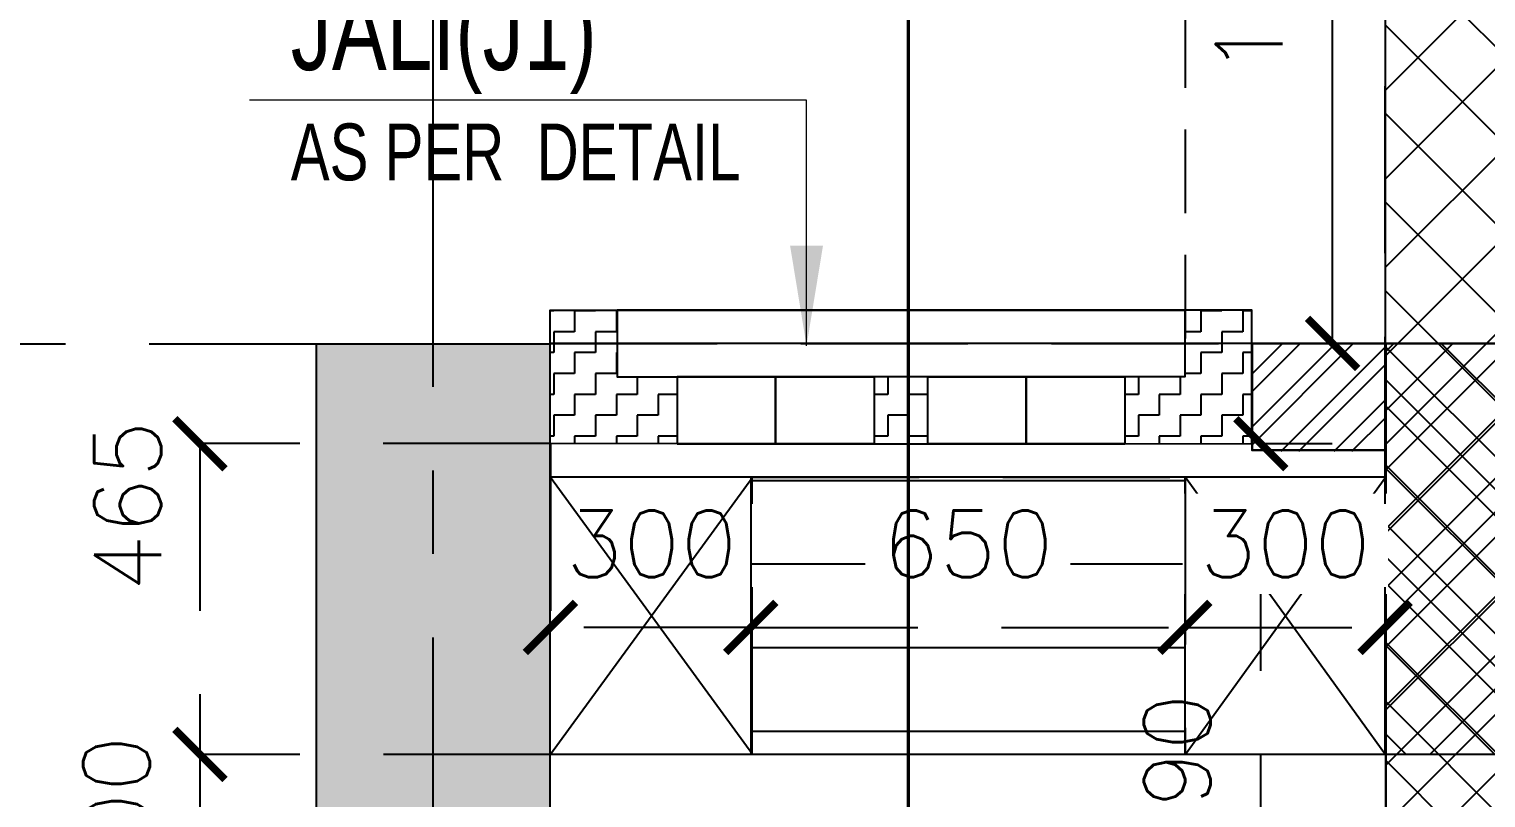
# Model space of a CAD drawing. Header units: millimetres. Extents: x 1167879 to 1231451, y -5731814 to -5645217.
# Drawn here: x 1184402 to 1186583, y -5709979 to -5708828 of the extents above; entities that cross this region are included whole.
import ezdxf

# ---------------------------------------------------------------- set-up
doc = ezdxf.new("R2010")
doc.units = ezdxf.units.MM
doc.header["$LTSCALE"] = 1000
doc.header["$MEASUREMENT"] = 0
for name, pattern in [('3BHK-A$0$AUDIT_D_120904163729-0', [0]), ('AUDIT_D_120904163729-0', [0]), ('T8(T9 IS SIMILAR) - 1st FLOOR ELEVATION$0$AUDIT_D_120904163729-0', [0]), ('T8(T9 IS SIMILAR) - 1st FLOOR ELEVATION$0$HIDDEN', [0.375, 0.25, -0.125]), ('T8(T9 IS SIMILAR) - DIMENSION & TEXTING$0$HIDDEN', [0.375, 0.25, -0.125]), ('T8(T9 IS SIMILAR) - TYPICAL FLOOR ELEVATION$0$AUDIT_D_120904163729-0', [0]), ('T8(T9 IS SIMILAR) - TYPICAL FLOOR ELEVATION$0$HIDDEN', [0.375, 0.25, -0.125]), ('T8(T9 IS SIMILAR)$0$$0$HIDDEN', [0.375, 0.25, -0.125]), ('T8_PROFILE SECTIONS$0$HIDDEN', [0.375, 0.25, -0.125]), ('T8_PROFILE SECTIONS$0$PHANTOM2', [1.25, 0.625, -0.125, 0.125, -0.125, 0.125, -0.125]), ('T8_REFUGE COLUMNS$0$CENTER2', [1.125, 0.75, -0.125, 0.125, -0.125])]:
    doc.linetypes.add(name, pattern=pattern)
doc.layers.get('0').update_dxf_attribs({"linetype": 'AUDIT_D_120904163729-0'})
for name, color, linetype in [('3BHK-A$0$A-HATCH -160', 251, '3BHK-A$0$AUDIT_D_120904163729-0'), ('3BHK-A$0$CUT-OUT', 49, 'Continuous'), ('3BHK-A$0$ELE 1', 1, 'Continuous'), ('A_dim', 1, 'Continuous'), ('T8(T9 IS SIMILAR) - 1st FLOOR ELEVATION$0$A-WALL-FEATURES', 6, 'T8(T9 IS SIMILAR) - 1st FLOOR ELEVATION$0$AUDIT_D_120904163729-0'), ('T8(T9 IS SIMILAR) - DIMENSION & TEXTING$0$A-DIMENSIONS', 2, 'T8(T9 IS SIMILAR) - DIMENSION & TEXTING$0$HIDDEN'), ('T8(T9 IS SIMILAR) - TYPICAL FLOOR ELEVATION$0$A-DIM', 1, 'T8(T9 IS SIMILAR) - TYPICAL FLOOR ELEVATION$0$AUDIT_D_120904163729-0'), ('T8(T9 IS SIMILAR) - TYPICAL FLOOR ELEVATION$0$A-WALL HATCH', 252, 'T8(T9 IS SIMILAR) - TYPICAL FLOOR ELEVATION$0$AUDIT_D_120904163729-0'), ('T8(T9 IS SIMILAR) - TYPICAL FLOOR ELEVATION$0$A-WALL-FEATURES', 6, 'T8(T9 IS SIMILAR) - TYPICAL FLOOR ELEVATION$0$AUDIT_D_120904163729-0'), ('T8(T9 IS SIMILAR)$0$$6$a-beam 2', 50, 'Continuous'), ('T8(T9 IS SIMILAR)$0$S-BEAM', 20, 'T8(T9 IS SIMILAR)$0$$0$HIDDEN'), ('T8_PROFILE SECTIONS$0$A-PROFILE SECTIONS', 81, 'T8_PROFILE SECTIONS$0$PHANTOM2'), ('T8_REFUGE COLUMNS$0$A-CENTERLINE', 193, 'T8_REFUGE COLUMNS$0$CENTER2'), ('T8_REFUGE COLUMNS$0$A-RCC COLS', 3, 'Continuous'), ('T8_TYPICAL COLUMNS$0$A-RCC COLS', 3, 'Continuous')]:
    doc.layers.add(name, color=color, linetype=linetype)
for name, color, linetype, lineweight in [('3BHK-A$0$A-WALL- 160', 6, 'Continuous', 30), ('T8(T9 IS SIMILAR) - DIMENSION & TEXTING$0$R0-18-10-2014-T1-1st Podium Floor Plan$0$Text', 2, 'Continuous', 0), ('T8(T9 IS SIMILAR) - TYPICAL FLOOR ELEVATION$0$ELE-1', 4, 'Continuous', 30), ('T8(T9 IS SIMILAR)$0$D&W', 8, 'Continuous', 25)]:
    doc.layers.add(name, color=color, linetype=linetype, lineweight=lineweight)
doc.layers.add('T8_REFUGE COLUMNS$0$COL-HATCH', color=7, linetype='Continuous', lineweight=25, true_color=0xa3a3a3)
doc.styles.add('T8(T9 IS SIMILAR) - DIMENSION & TEXTING$0$ARIAL ARROW', font='swisscl.ttf')
doc.styles.add('T8(T9 IS SIMILAR) - DIMENSION & TEXTING$0$Romans 1', font='romans.shx', dxfattribs={"height": 100})
doc.styles.add('T8(T9 IS SIMILAR) - DIMENSION & TEXTING$0$Tahoma', font='tahoma.ttf')
doc.styles.add('T8(T9 IS SIMILAR) - TYPICAL FLOOR ELEVATION$0$Romans 1', font='romans.shx', dxfattribs={"height": 100})
doc.dimstyles.new('T8(T9 IS SIMILAR) - DIMENSION & TEXTING$0$ALPINE S', dxfattribs={"dimscale": 0, "dimtxt": 100, "dimasz": 75, "dimexe": 0, "dimexo": 0, "dimgap": 75, "dimtad": 1, "dimdec": 0, "dimzin": 0, "dimdsep": 46, "dimtxsty": 'T8(T9 IS SIMILAR) - DIMENSION & TEXTING$0$Romans 1', "dimblk": 'T8(T9 IS SIMILAR) - DIMENSION & TEXTING$0$_ArchTick', "dimcen": 0.09, "dimclrd": 256, "dimclre": 256, "dimclrt": 7, "dimadec": 0, "dimazin": 0, "dimtfac": 1, "dimtdec": 0, "dimtofl": 0, "dimtmove": 1, "dimatfit": 0, "dimldrblk": 'T8(T9 IS SIMILAR) - DIMENSION & TEXTING$0$_Open90', "dimfxl": 1, "dimtolj": 1, "dimtzin": 0, "dimarcsym": 0})
doc.dimstyles.new('T8(T9 IS SIMILAR) - DIMENSION & TEXTING$0$SAMATA STD', dxfattribs={"dimtxt": 100, "dimasz": 50, "dimexe": 50, "dimexo": 50, "dimgap": 10, "dimtad": 0, "dimdec": 0, "dimrnd": 5, "dimzin": 0, "dimdsep": 46, "dimtxsty": 'T8(T9 IS SIMILAR) - DIMENSION & TEXTING$0$Tahoma', "dimblk": 'T8(T9 IS SIMILAR) - DIMENSION & TEXTING$0$_Origin2', "dimcen": -50, "dimdle": 50, "dimclrd": 7, "dimclre": 7, "dimclrt": 7, "dimadec": 0, "dimazin": 0, "dimtfac": 1, "dimtdec": 0, "dimtmove": 1, "dimatfit": 3, "dimfxl": 150, "dimtfill": 1, "dimtolj": 1, "dimtzin": 0, "dimlwd": -1, "dimlwe": -1, "dimarcsym": 0})
doc.dimstyles.new('T8(T9 IS SIMILAR) - TYPICAL FLOOR ELEVATION$0$ALPINE S', dxfattribs={"dimscale": 0, "dimtxt": 100, "dimasz": 75, "dimexe": 0, "dimexo": 0, "dimgap": 75, "dimtad": 1, "dimdec": 0, "dimzin": 0, "dimdsep": 46, "dimtxsty": 'T8(T9 IS SIMILAR) - TYPICAL FLOOR ELEVATION$0$Romans 1', "dimblk": 'T8(T9 IS SIMILAR) - TYPICAL FLOOR ELEVATION$0$_ArchTick', "dimcen": 0.09, "dimclrd": 256, "dimclre": 256, "dimclrt": 7, "dimadec": 0, "dimazin": 0, "dimtfac": 1, "dimtdec": 0, "dimtofl": 0, "dimtmove": 1, "dimatfit": 0, "dimldrblk": 'T8(T9 IS SIMILAR) - TYPICAL FLOOR ELEVATION$0$_Open90', "dimfxl": 1, "dimtolj": 1, "dimtzin": 0, "dimarcsym": 0})

# ---------------------------------------------------------------- blocks, each defined once
blk = doc.blocks.new('T8(T9 IS SIMILAR) - 1st FLOOR ELEVATION')
at = {"layer": 'T8(T9 IS SIMILAR) - 1st FLOOR ELEVATION$0$A-WALL-FEATURES', "color": 4, "linetype": 'T8(T9 IS SIMILAR) - 1st FLOOR ELEVATION$0$HIDDEN', "ltscale": 0.5, "elevation": 0.6149634448338475}
blk.add_lwpolyline([(1190534.111765421, -5710588.796030698), (1190533.83636465, -5707853.830096045), (1186132.376109622, -5707853.796295236), (1186132.362557724, -5709298.660700788)], dxfattribs=at)
blk = doc.blocks.new('T8(T9 IS SIMILAR) - DIMENSION & TEXTING$0$_Origin2')
at = {"color": 0, "linetype": 'ByBlock', "lineweight": -2}
blk.add_line((-0.5, 0), (-1, 0), dxfattribs=at)
for radius in [0.5, 0.25]:
    blk.add_circle((0, 0), radius, dxfattribs=at)
blk = doc.blocks.new('T8(T9 IS SIMILAR) - DIMENSION & TEXTING$0$_ArchTick')
at = {"color": 0, "linetype": 'ByBlock', "const_width": 0.15}
blk.add_lwpolyline([(-0.5, -0.5), (0.5, 0.5)], dxfattribs=at)
blk = doc.blocks.new('*D361')
at = {"layer": 'T8(T9 IS SIMILAR) - DIMENSION & TEXTING$0$A-DIMENSIONS', "linetype": 'T8(T9 IS SIMILAR) - DIMENSION & TEXTING$0$HIDDEN', "lineweight": -2, "transparency": 16777216}
for p, q in [((1185182.714594848, -5709448.831465212), (1185182.714594848, -5709723.628668741)), ((1185482.457812103, -5709498.648921276), (1185482.457812103, -5709723.628668741))]:
    blk.add_line(p, q, dxfattribs=at)
at = {"layer": 'T8(T9 IS SIMILAR) - DIMENSION & TEXTING$0$A-DIMENSIONS', "lineweight": -2, "transparency": 16777216}
blk.add_line((1185482.457812103, -5709723.628668741), (1185182.714594848, -5709723.628668741), dxfattribs=at)
at = {"layer": 'T8(T9 IS SIMILAR) - DIMENSION & TEXTING$0$A-DIMENSIONS', "linetype": 'ByBlock', "lineweight": -2, "transparency": 16777216, "xscale": 75, "yscale": 75, "zscale": 75, "rotation": 180}
blk.add_blockref('T8(T9 IS SIMILAR) - DIMENSION & TEXTING$0$_ArchTick', (1185182.714594848, -5709723.628668741), dxfattribs=at)
at = {"layer": 'T8(T9 IS SIMILAR) - DIMENSION & TEXTING$0$A-DIMENSIONS', "linetype": 'ByBlock', "lineweight": -2, "transparency": 16777216, "xscale": 75, "yscale": 75, "zscale": 75}
blk.add_blockref('T8(T9 IS SIMILAR) - DIMENSION & TEXTING$0$_ArchTick', (1185482.457812103, -5709723.628668741), dxfattribs=at)
at = {"layer": 'T8(T9 IS SIMILAR) - DIMENSION & TEXTING$0$A-DIMENSIONS', "color": 7, "linetype": 'ByBlock', "transparency": 16777216, "insert": (1185334.086203475, -5709598.628668741), "char_height": 100, "attachment_point": 5, "style": 'T8(T9 IS SIMILAR) - DIMENSION & TEXTING$0$Romans 1'}
blk.add_mtext('\\A1;300', dxfattribs=at)
blk = doc.blocks.new('T8(T9 IS SIMILAR) - DIMENSION & TEXTING$0$_Open90')
at = {"color": 0, "linetype": 'ByBlock', "lineweight": -2}
for p, q in [((-0.5, 0.5), (0, 0)), ((0, 0), (-1, 0)), ((0, 0), (-0.5, -0.5))]:
    blk.add_line(p, q, dxfattribs=at)
blk = doc.blocks.new('*D362')
at = {"layer": 'T8(T9 IS SIMILAR) - DIMENSION & TEXTING$0$A-DIMENSIONS', "linetype": 'T8(T9 IS SIMILAR) - DIMENSION & TEXTING$0$HIDDEN', "lineweight": -2, "transparency": 16777216}
for p, q in [((1186352.673384769, -5709448.82986456), (1186245.745969061, -5709448.82986456)), ((1186337.684681786, -5710538.662032898), (1186245.745969061, -5710538.662032898))]:
    blk.add_line(p, q, dxfattribs=at)
at = {"layer": 'T8(T9 IS SIMILAR) - DIMENSION & TEXTING$0$A-DIMENSIONS', "lineweight": -2, "transparency": 16777216}
blk.add_line((1186245.745969061, -5710538.662032898), (1186245.745969061, -5709448.82986456), dxfattribs=at)
at = {"layer": 'T8(T9 IS SIMILAR) - DIMENSION & TEXTING$0$A-DIMENSIONS', "linetype": 'ByBlock', "lineweight": -2, "transparency": 16777216, "xscale": 75, "yscale": 75, "zscale": 75}
for p, rotation in [((1186245.745969061, -5709448.82986456), 90), ((1186245.745969061, -5710538.662032898), 270)]:
    blk.add_blockref('T8(T9 IS SIMILAR) - DIMENSION & TEXTING$0$_ArchTick', p, dxfattribs=dict(at, rotation=rotation))
at = {"layer": 'T8(T9 IS SIMILAR) - DIMENSION & TEXTING$0$A-DIMENSIONS', "color": 7, "linetype": 'ByBlock', "transparency": 16777216, "insert": (1186120.745969062, -5709993.745948728), "char_height": 100, "attachment_point": 5, "rotation": 90, "style": 'T8(T9 IS SIMILAR) - DIMENSION & TEXTING$0$Romans 1'}
blk.add_mtext('\\A1;1090', dxfattribs=at)
blk = doc.blocks.new('*D251')
at = {"layer": 'T8(T9 IS SIMILAR) - DIMENSION & TEXTING$0$A-DIMENSIONS', "linetype": 'T8(T9 IS SIMILAR) - DIMENSION & TEXTING$0$HIDDEN', "lineweight": -2, "transparency": 16777216}
for p, q in [((1185482.457812103, -5709498.648921277), (1185482.457812103, -5709723.628668741)), ((1186132.165954224, -5709498.648921277), (1186132.165954224, -5709723.628668741))]:
    blk.add_line(p, q, dxfattribs=at)
at = {"layer": 'T8(T9 IS SIMILAR) - DIMENSION & TEXTING$0$A-DIMENSIONS', "lineweight": -2, "transparency": 16777216}
blk.add_line((1185482.457812103, -5709723.628668741), (1186132.165954224, -5709723.628668741), dxfattribs=at)
at = {"layer": 'T8(T9 IS SIMILAR) - DIMENSION & TEXTING$0$A-DIMENSIONS', "linetype": 'ByBlock', "lineweight": -2, "transparency": 16777216, "xscale": 75, "yscale": 75, "zscale": 75, "rotation": 180}
blk.add_blockref('T8(T9 IS SIMILAR) - DIMENSION & TEXTING$0$_ArchTick', (1185482.457812103, -5709723.628668741), dxfattribs=at)
at = {"layer": 'T8(T9 IS SIMILAR) - DIMENSION & TEXTING$0$A-DIMENSIONS', "linetype": 'ByBlock', "lineweight": -2, "transparency": 16777216, "xscale": 75, "yscale": 75, "zscale": 75}
blk.add_blockref('T8(T9 IS SIMILAR) - DIMENSION & TEXTING$0$_ArchTick', (1186132.165954224, -5709723.628668741), dxfattribs=at)
at = {"layer": 'T8(T9 IS SIMILAR) - DIMENSION & TEXTING$0$A-DIMENSIONS', "color": 7, "linetype": 'ByBlock', "transparency": 16777216, "insert": (1185807.311883164, -5709598.628668741), "char_height": 100, "attachment_point": 5, "style": 'T8(T9 IS SIMILAR) - DIMENSION & TEXTING$0$Romans 1', "bg_fill": 3, "box_fill_scale": 1.25, "bg_fill_color": 256, "bg_fill_true_color": 13158600, "bg_fill_transparency": 0}
blk.add_mtext('\\A1;650', dxfattribs=at)
blk = doc.blocks.new('*D252')
at = {"layer": 'T8(T9 IS SIMILAR) - DIMENSION & TEXTING$0$A-DIMENSIONS', "linetype": 'T8(T9 IS SIMILAR) - DIMENSION & TEXTING$0$HIDDEN', "lineweight": -2, "transparency": 16777216}
for p, q in [((1186132.165954224, -5709498.648921277), (1186132.165954224, -5709723.628668741)), ((1186431.809076115, -5709498.648921276), (1186431.809076115, -5709723.628668741))]:
    blk.add_line(p, q, dxfattribs=at)
at = {"layer": 'T8(T9 IS SIMILAR) - DIMENSION & TEXTING$0$A-DIMENSIONS', "lineweight": -2, "transparency": 16777216}
blk.add_line((1186132.165954224, -5709723.628668741), (1186431.809076115, -5709723.628668741), dxfattribs=at)
at = {"layer": 'T8(T9 IS SIMILAR) - DIMENSION & TEXTING$0$A-DIMENSIONS', "color": 7, "linetype": 'ByBlock', "transparency": 16777216, "insert": (1186282.487515169, -5709598.628668741), "char_height": 100, "attachment_point": 5, "style": 'T8(T9 IS SIMILAR) - DIMENSION & TEXTING$0$Romans 1', "bg_fill": 3, "box_fill_scale": 1.25, "bg_fill_color": 256, "bg_fill_true_color": 13158600, "bg_fill_transparency": 0}
blk.add_mtext('\\A1;300', dxfattribs=at)
at = {"layer": 'T8(T9 IS SIMILAR) - DIMENSION & TEXTING$0$A-DIMENSIONS', "linetype": 'ByBlock', "lineweight": -2, "transparency": 16777216, "xscale": 75, "yscale": 75, "zscale": 75, "rotation": 180}
blk.add_blockref('T8(T9 IS SIMILAR) - DIMENSION & TEXTING$0$_ArchTick', (1186132.165954224, -5709723.628668741), dxfattribs=at)
at = {"layer": 'T8(T9 IS SIMILAR) - DIMENSION & TEXTING$0$A-DIMENSIONS', "linetype": 'ByBlock', "lineweight": -2, "transparency": 16777216, "xscale": 75, "yscale": 75, "zscale": 75}
blk.add_blockref('T8(T9 IS SIMILAR) - DIMENSION & TEXTING$0$_ArchTick', (1186431.809076115, -5709723.628668741), dxfattribs=at)
blk = doc.blocks.new('*D253')
at = {"layer": 'T8(T9 IS SIMILAR) - DIMENSION & TEXTING$0$A-DIMENSIONS', "linetype": 'T8(T9 IS SIMILAR) - DIMENSION & TEXTING$0$HIDDEN', "lineweight": -2, "transparency": 16777216}
for p, q in [((1185182.408419132, -5709448.670324462), (1184658.095705449, -5709448.670324462)), ((1185182.810913539, -5709913.650219431), (1184658.095705449, -5709913.650219431))]:
    blk.add_line(p, q, dxfattribs=at)
at = {"layer": 'T8(T9 IS SIMILAR) - DIMENSION & TEXTING$0$A-DIMENSIONS', "lineweight": -2, "transparency": 16777216}
blk.add_line((1184658.095705449, -5709448.670324462), (1184658.095705449, -5709913.650219431), dxfattribs=at)
at = {"layer": 'T8(T9 IS SIMILAR) - DIMENSION & TEXTING$0$A-DIMENSIONS', "linetype": 'ByBlock', "lineweight": -2, "transparency": 16777216, "xscale": 75, "yscale": 75, "zscale": 75, "rotation": 270}
blk.add_blockref('T8(T9 IS SIMILAR) - DIMENSION & TEXTING$0$_ArchTick', (1184658.095705449, -5709913.650219431), dxfattribs=at)
at = {"layer": 'T8(T9 IS SIMILAR) - DIMENSION & TEXTING$0$A-DIMENSIONS', "color": 7, "linetype": 'ByBlock', "transparency": 16777216, "insert": (1184549.861363441, -5709542.358256629), "char_height": 100, "attachment_point": 5, "rotation": 90, "style": 'T8(T9 IS SIMILAR) - DIMENSION & TEXTING$0$Romans 1', "bg_fill": 3, "box_fill_scale": 1.25, "bg_fill_color": 256, "bg_fill_true_color": 13158600, "bg_fill_transparency": 0}
blk.add_mtext('\\A1;465', dxfattribs=at)
at = {"layer": 'T8(T9 IS SIMILAR) - DIMENSION & TEXTING$0$A-DIMENSIONS', "linetype": 'ByBlock', "lineweight": -2, "transparency": 16777216, "xscale": 75, "yscale": 75, "zscale": 75, "rotation": 90}
blk.add_blockref('T8(T9 IS SIMILAR) - DIMENSION & TEXTING$0$_ArchTick', (1184658.095705449, -5709448.670324462), dxfattribs=at)
blk = doc.blocks.new('*D254')
at = {"layer": 'T8(T9 IS SIMILAR) - DIMENSION & TEXTING$0$A-DIMENSIONS', "linetype": 'T8(T9 IS SIMILAR) - DIMENSION & TEXTING$0$HIDDEN', "lineweight": -2, "transparency": 16777216}
for p, q in [((1185182.810913539, -5709913.650219431), (1184658.095705449, -5709913.650219431)), ((1185182.809602021, -5710113.650519691), (1184658.095705449, -5710113.650519691))]:
    blk.add_line(p, q, dxfattribs=at)
at = {"layer": 'T8(T9 IS SIMILAR) - DIMENSION & TEXTING$0$A-DIMENSIONS', "lineweight": -2, "transparency": 16777216}
blk.add_line((1184658.095705449, -5709913.650219431), (1184658.095705449, -5710113.650519691), dxfattribs=at)
at = {"layer": 'T8(T9 IS SIMILAR) - DIMENSION & TEXTING$0$A-DIMENSIONS', "color": 7, "linetype": 'ByBlock', "transparency": 16777216, "insert": (1184533.095705449, -5710013.650369561), "char_height": 100, "attachment_point": 5, "rotation": 90, "style": 'T8(T9 IS SIMILAR) - DIMENSION & TEXTING$0$Romans 1', "bg_fill": 3, "box_fill_scale": 1.25, "bg_fill_color": 256, "bg_fill_true_color": 13158600, "bg_fill_transparency": 0}
blk.add_mtext('\\A1;200', dxfattribs=at)
at = {"layer": 'T8(T9 IS SIMILAR) - DIMENSION & TEXTING$0$A-DIMENSIONS', "linetype": 'ByBlock', "lineweight": -2, "transparency": 16777216, "xscale": 75, "yscale": 75, "zscale": 75}
for p, rotation in [((1184658.095705449, -5709913.650219431), 90), ((1184658.095705449, -5710113.650519691), 270)]:
    blk.add_blockref('T8(T9 IS SIMILAR) - DIMENSION & TEXTING$0$_ArchTick', p, dxfattribs=dict(at, rotation=rotation))
blk = doc.blocks.new('T8_REFUGE COLUMNS')
at = {"layer": 'T8_REFUGE COLUMNS$0$COL-HATCH', "linetype": 'ByBlock'}
h = blk.add_hatch(color=256, dxfattribs=at)
h.dxf.hatch_style = 1
h.paths.add_polyline_path([(1184832.069074492, -5718799.863253396), (1185182.069074492, -5718799.863253396), (1185182.069074492, -5709299.863253396), (1184832.069074492, -5709299.863253396)])
at = {"layer": 'T8_REFUGE COLUMNS$0$A-CENTERLINE'}
blk.add_line((1185007.069074492, -5719488.744823414), (1185007.069074492, -5698299.636913834), dxfattribs=at)
at = {"layer": 'T8_REFUGE COLUMNS$0$A-RCC COLS', "linetype": 'ByBlock'}
blk.add_lwpolyline([(1184832.069074492, -5718799.863253396), (1185182.069074492, -5718799.863253396), (1185182.069074492, -5709299.863253396), (1184832.069074492, -5709299.863253396)], close=True, dxfattribs=at)
blk = doc.blocks.new('T8_TYPICAL COLUMNS')
at = {"layer": 'T8_TYPICAL COLUMNS$0$A-RCC COLS', "linetype": 'ByBlock'}
blk.add_blockref('T8_REFUGE COLUMNS', (0, 0), dxfattribs=at)
blk = doc.blocks.new('3BHK-A')
at = {"layer": '3BHK-A$0$A-HATCH -160', "linetype": 'ByBlock'}
h = blk.add_hatch(dxfattribs=at)
h.set_pattern_fill('ANSI32', color=256, scale=150)
h.set_pattern_definition([(45.00000000000001, (-0.652265147306025, 1285.594474900514), (-39.77475644174329, 39.7747564417433), []), (45.00000000000001, (25.8642391031608, 1285.594474900514), (-39.77475644174329, 39.7747564417433), [])])
h.paths.add_polyline_path([(1186232.760308929, -5709459.891185907), (1186432.802615945, -5709459.891185907), (1186432.802615945, -5709299.891186679), (1186232.760308929, -5709299.891186679)])
h = blk.add_hatch(dxfattribs=at)
h.set_pattern_fill('ANSI37', color=256, scale=500)
h.set_pattern_definition([(45.00000000000001, (-0.652265147306025, 1286.837772074156), (-44.19417382415921, 44.19417382415922), []), (135, (-0.652265147306025, 1286.837772074156), (-44.19417382415922, -44.19417382415921), [])])
h.paths.add_polyline_path([(1186432.802615945, -5709298.647888212), (1186632.700147278, -5709298.635063596), (1186632.739604954, -5710698.462200965), (1186432.871085017, -5710698.472186113)])
at = {"layer": '3BHK-A$0$CUT-OUT'}
h = blk.add_hatch(dxfattribs=at)
h.set_pattern_fill('ANSI31', color=256, scale=1000, angle=135)
h.set_pattern_definition([(180, (23756.70940238424, 9871.170433702879), (-2.131628207280301e-14, -125), [])])
edge = h.paths.add_edge_path()
edge.add_line((1185483.089593684, -5709913.652839941), (1185480.813519673, -5709498.646282752))
edge.add_line((1185480.813519673, -5709498.646282752), (1186131.521701951, -5709498.651559795))
edge.add_line((1186131.52170195, -5709498.651559795), (1186133.797763106, -5709913.658116983))
edge.add_line((1186133.797763106, -5709913.658116983), (1185486.089593683, -5709913.652839941))
at = {"layer": '3BHK-A$0$A-WALL- 160', "linetype": 'ByBlock'}
for p, q in [((1186632.739604953, -5709298.645824047), (1186432.72779302, -5709298.647888733)), ((1186432.871084501, -5710698.462200965, 0.05503706625907379), (1186432.798739721, -5709298.647888855, -0.6392889634714325))]:
    blk.add_line(p, q, dxfattribs=at)
at = {"layer": '3BHK-A$0$A-WALL- 160', "linetype": 'ByBlock', "elevation": -0.6392889634714325}
blk.add_lwpolyline([(1186432.802615945, -5709298.647889505), (1186232.760308929, -5709298.645824424), (1186232.760308929, -5709458.646856192), (1186432.802615945, -5709458.648921274), (1186432.802615945, -5709458.486319387)], dxfattribs=at)
at = {"layer": '3BHK-A$0$CUT-OUT'}
for p, q in [((1185182.526145509, -5709498.648921274, -0.5138890929442232), (1185485.457812103, -5709913.65268517, -0.02432551863291288)), ((1185485.457745275, -5709498.648921274, -0.1550714220520604), (1185182.810913539, -5709913.650219428, 0.2030447474376619)), ((1186133.16572073, -5709498.648921273, -0.4861351910367375), (1186432.43555386, -5709913.713679635, -0.5138890929442232)), ((1186432.809076112, -5709498.648871733, -0.5400858855059005), (1186133.171053397, -5709913.657962253, 0.1573690400462646))]:
    blk.add_line(p, q, dxfattribs=at)
at = {"layer": '3BHK-A$0$CUT-OUT', "linetype": 'ByBlock'}
blk.add_line((1186432.809076115, -5709498.648921273, -0.6392896114115949), (1185182.526145509, -5709498.648921274, -0.5138890929442232), dxfattribs=at)
at = {"layer": '3BHK-A$0$ELE 1', "linetype": 'ByBlock'}
for p, q in [((1185482.457812103, -5709498.648921274, -0.02432551863291288), (1185482.457812103, -5709913.65268517, -0.02432551863291288)), ((1186132.795213282, -5709913.657962215, 0.2961719036344953), (1186132.795213282, -5709498.648921276, 0.2961719036344953)), ((1186432.830524611, -5709913.660403657, 0.1429669647166517), (1185182.526145509, -5709913.65051744, -0.5138890146304402))]:
    blk.add_line(p, q, dxfattribs=at)
blk = doc.blocks.new('T8(T9 IS SIMILAR) - TYPICAL FLOOR ELEVATION$0$JG')
at = {"layer": 'T8(T9 IS SIMILAR) - TYPICAL FLOOR ELEVATION$0$A-WALL HATCH', "linetype": 'ByBlock'}
h = blk.add_hatch(dxfattribs=at)
h.set_pattern_fill('ZIGZAG', color=256, scale=250)
h.set_pattern_definition([(0, (0, 0), (31.25, 31.25), [31.25, -31.25]), (90, (31.25, 0), (-31.25, 31.25), [31.25, -31.25])])
h.paths.add_polyline_path([(1133312.256854269, -5722820.520059796), (1133392.470780536, -5722820.520059796), (1133392.470780536, -5722720.520030526), (1133312.256854269, -5722720.520030526)])
edge = h.paths.add_edge_path()
edge.add_line((1133877.164622129, -5722870.529525943), (1133877.164622129, -5722920.529525943))
edge.add_line((1133877.164622129, -5722920.529525943), (1133777.164622129, -5722920.529525943))
edge.add_line((1133777.164622129, -5722920.529525943), (1133777.164622129, -5722870.529525943))
edge.add_line((1133777.164622129, -5722870.529525943), (1133777.164622129, -5722820.529525943))
edge.add_line((1133777.164622129, -5722820.529525943), (1133687.364173081, -5722820.520059796))
edge.add_line((1133687.364173081, -5722820.520059796), (1133687.364182007, -5722720.520053368))
edge.add_line((1133687.364182007, -5722720.520053368), (1133877.164622127, -5722720.553921828))
edge.add_line((1133877.164622127, -5722720.553921828), (1133877.164611416, -5722870.529525943))
edge.add_line((1132827.363817403, -5722870.520059796), (1132827.363817403, -5722920.520059796))
edge.add_line((1132827.363817403, -5722920.520059796), (1132927.363817403, -5722920.520059796))
edge.add_line((1132927.363817403, -5722920.520059796), (1132927.363817403, -5722870.520059796))
edge.add_line((1132927.363817403, -5722870.520059796), (1132927.363817403, -5722820.520059796))
edge.add_line((1132927.363817403, -5722820.520059796), (1133017.363817403, -5722820.520059796))
edge.add_line((1133017.363817403, -5722820.520059796), (1133017.363808478, -5722720.520053368))
edge.add_line((1133017.363808478, -5722720.520053368), (1132827.363817405, -5722720.544455681))
edge.add_line((1132827.363817405, -5722720.544455681), (1132827.363828116, -5722870.520059796))
at = {"layer": 'T8(T9 IS SIMILAR) - TYPICAL FLOOR ELEVATION$0$A-WALL-FEATURES', "color": 3, "elevation": -1.270167410725539}
for points in [[(1132827.363817403, -5722870.520059796), (1132827.363817403, -5722870.520059796), (1132827.363817403, -5722920.520059796), (1132927.363817403, -5722920.520059796), (1132927.363817403, -5722870.520059796), (1132927.363817403, -5722820.520059796), (1133017.363817403, -5722820.520059796), (1133017.363808478, -5722720.520053368), (1132827.363817405, -5722720.544455681), (1132827.363828116, -5722870.520059796)], [(1133877.164622129, -5722870.529525943), (1133877.164622129, -5722870.529525943), (1133877.164622129, -5722920.529525943), (1133777.164622129, -5722920.529525943), (1133777.164622129, -5722870.529525943), (1133777.164622129, -5722820.529525943), (1133687.364173081, -5722820.520059796), (1133687.364182007, -5722720.520053368), (1133877.164622127, -5722720.553921828), (1133877.164611416, -5722870.529525943)]]:
    blk.add_lwpolyline(points, dxfattribs=at)
blk.add_lwpolyline([(1133312.256854269, -5722820.520059796), (1133392.470780536, -5722820.520059796), (1133392.470780536, -5722720.520030526), (1133312.256854269, -5722720.520030526)], close=True, dxfattribs=at)
at = {"layer": 'T8(T9 IS SIMILAR) - TYPICAL FLOOR ELEVATION$0$ELE-1', "color": 5}
for p, q in [((1133017.363808478, -5722720.520053368, -1.270167410725539), (1133312.256854269, -5722720.520053368, -1.270167410725539)), ((1133164.810335836, -5722820.520059796, -1.270167410725539), (1133164.810335836, -5722720.520053368, -1.270167410725539)), ((1133687.364182007, -5722720.520053368, -1.270167410725539), (1133392.470780536, -5722720.520053368, -1.270167410725539)), ((1133539.917476809, -5722820.520059796, -1.270167410725539), (1133539.917476809, -5722720.520053368, -1.270167410725539)), ((1133312.256854269, -5722820.520059796, -1.270167410725539), (1133017.363817403, -5722820.520059796, -1.270167410725539)), ((1133392.470780536, -5722820.520059796, -1.270167410725539), (1133687.364173081, -5722820.520059796, -1.270167410725539)), ((1132927.363790743, -5722920.520059796, -1.270167410725539), (1133777.164622129, -5722920.529525943, -1.270167410725539))]:
    blk.add_line(p, q, dxfattribs=at)
at = {"layer": 'T8(T9 IS SIMILAR) - TYPICAL FLOOR ELEVATION$0$ELE-1', "color": 5, "linetype": 'T8(T9 IS SIMILAR) - TYPICAL FLOOR ELEVATION$0$HIDDEN'}
blk.add_line((1133877.164622129, -5722870.529525943, -1.270167410725539), (1132827.363790743, -5722870.520059796, -1.270167410725539), dxfattribs=at)
blk = doc.blocks.new('T8(T9 IS SIMILAR) - TYPICAL FLOOR ELEVATION$0$_ArchTick')
at = {"color": 0, "linetype": 'ByBlock', "const_width": 0.15}
blk.add_lwpolyline([(-0.5, -0.5), (0.5, 0.5)], dxfattribs=at)
blk = doc.blocks.new('*D694')
at = {"layer": 'T8(T9 IS SIMILAR) - TYPICAL FLOOR ELEVATION$0$A-DIM', "linetype": 'T8(T9 IS SIMILAR) - TYPICAL FLOOR ELEVATION$0$HIDDEN', "lineweight": -2, "transparency": 16777216}
for p, q in [((1186432.369333671, -5708153.968857295), (1186353.03764154, -5708153.968857295)), ((1186432.369333674, -5709298.699531775), (1186353.03764154, -5709298.699531775))]:
    blk.add_line(p, q, dxfattribs=at)
at = {"layer": 'T8(T9 IS SIMILAR) - TYPICAL FLOOR ELEVATION$0$A-DIM', "lineweight": -2, "transparency": 16777216}
blk.add_line((1186353.03764154, -5709298.699531775), (1186353.03764154, -5708153.968857295), dxfattribs=at)
at = {"layer": 'T8(T9 IS SIMILAR) - TYPICAL FLOOR ELEVATION$0$A-DIM', "linetype": 'ByBlock', "lineweight": -2, "transparency": 16777216, "xscale": 75, "yscale": 75, "zscale": 75}
for p, rotation in [((1186353.03764154, -5708153.968857295), 90), ((1186353.03764154, -5709298.699531775), 270)]:
    blk.add_blockref('T8(T9 IS SIMILAR) - TYPICAL FLOOR ELEVATION$0$_ArchTick', p, dxfattribs=dict(at, rotation=rotation))
at = {"layer": 'T8(T9 IS SIMILAR) - TYPICAL FLOOR ELEVATION$0$A-DIM', "color": 7, "linetype": 'ByBlock', "transparency": 16777216, "insert": (1186228.037641541, -5708726.334194535), "char_height": 100, "attachment_point": 5, "rotation": 90, "style": 'T8(T9 IS SIMILAR) - TYPICAL FLOOR ELEVATION$0$Romans 1'}
blk.add_mtext('\\A1;1145', dxfattribs=at)
blk = doc.blocks.new('T8(T9 IS SIMILAR) - TYPICAL FLOOR ELEVATION$0$_Open90')
at = {"color": 0, "linetype": 'ByBlock', "lineweight": -2}
for p, q in [((-0.5, 0.5), (0, 0)), ((0, 0), (-1, 0)), ((0, 0), (-0.5, -0.5))]:
    blk.add_line(p, q, dxfattribs=at)
blk = doc.blocks.new('*D752')
at = {"layer": 'T8(T9 IS SIMILAR) - TYPICAL FLOOR ELEVATION$0$A-DIM', "linetype": 'T8(T9 IS SIMILAR) - TYPICAL FLOOR ELEVATION$0$HIDDEN', "lineweight": -2, "transparency": 16777216}
for p, q in [((1184832.069074492, -5709299.863253396), (1183833.636358896, -5709299.863253396)), ((1184082.069074492, -5714599.862766215), (1183833.636358896, -5714599.862766215))]:
    blk.add_line(p, q, dxfattribs=at)
at = {"layer": 'T8(T9 IS SIMILAR) - TYPICAL FLOOR ELEVATION$0$A-DIM', "lineweight": -2, "transparency": 16777216}
blk.add_line((1183833.636358896, -5714599.862766215), (1183833.636358896, -5709299.863253396), dxfattribs=at)
at = {"layer": 'T8(T9 IS SIMILAR) - TYPICAL FLOOR ELEVATION$0$A-DIM', "linetype": 'ByBlock', "lineweight": -2, "transparency": 16777216, "xscale": 75, "yscale": 75, "zscale": 75}
for p, rotation in [((1183833.636358896, -5709299.863253396), 90), ((1183833.636358896, -5714599.862766215), 270)]:
    blk.add_blockref('T8(T9 IS SIMILAR) - TYPICAL FLOOR ELEVATION$0$_ArchTick', p, dxfattribs=dict(at, rotation=rotation))
at = {"layer": 'T8(T9 IS SIMILAR) - TYPICAL FLOOR ELEVATION$0$A-DIM', "color": 7, "linetype": 'ByBlock', "transparency": 16777216, "insert": (1183708.636358896, -5711949.863009805), "char_height": 100, "attachment_point": 5, "rotation": 90, "style": 'T8(T9 IS SIMILAR) - TYPICAL FLOOR ELEVATION$0$Romans 1'}
blk.add_mtext('\\A1;5300', dxfattribs=at)
blk = doc.blocks.new('T8_PROFILE SECTIONS$0$MH')
at = {"layer": 'T8_PROFILE SECTIONS$0$A-PROFILE SECTIONS', "linetype": 'T8_PROFILE SECTIONS$0$HIDDEN', "ltscale": 2, "const_width": 5}
blk.add_lwpolyline([(1140339.124311035, -5697424.81374602), (1140339.124311035, -5700565.721602574)], dxfattribs=at)
blk = doc.blocks.new('PROFILE SECTION LINE T9')
at = {"layer": 'T8_PROFILE SECTIONS$0$A-PROFILE SECTIONS', "linetype": 'ByBlock', "xscale": -1}
blk.add_blockref('T8_PROFILE SECTIONS$0$MH', (1140339.124311035, 5700565.721602574), dxfattribs=at)
blk = doc.blocks.new('T8(T9 IS SIMILAR) - DIMENSION & TEXTING')
at = {"layer": 'T8(T9 IS SIMILAR) - DIMENSION & TEXTING$0$R0-18-10-2014-T1-1st Podium Floor Plan$0$Text', "insert": (1184794.063373616, -5708769.598236723, 0.4895635743113104), "char_height": 120, "width": 3557.379370709298, "attachment_point": 1, "style": 'T8(T9 IS SIMILAR) - DIMENSION & TEXTING$0$ARIAL ARROW'}
blk.add_mtext('JALI(J1)\\P{\\H0.70833x;AS PER  DETAIL}', dxfattribs=at)
at = {"layer": 'T8(T9 IS SIMILAR) - DIMENSION & TEXTING$0$A-DIMENSIONS', "linetype": 'ByBlock'}
dim = blk.add_linear_dim(base=(1186245.745969061, -5709448.82986456, 0.4895635743113104), p1=(1186337.684681786, -5710538.662032898, 0.4895635743113104), p2=(1186352.673384769, -5709448.82986456, 0.4895635743113104), angle=90, dimstyle='T8(T9 IS SIMILAR) - DIMENSION & TEXTING$0$ALPINE S', override={"dimscale": 1, "dimfxl": 5, "dimarcsym": 1}, dxfattribs=at)
dim.commit()
dim.dimension.update_dxf_attribs({"geometry": '*D362', "text_midpoint": (1186120.745969062, -5709993.745948728, 0.4895635743113104)})
dim = blk.add_linear_dim(base=(1185182.714594848, -5709723.628668741, 0.4895635743113104), p1=(1185482.457812103, -5709498.648921276, -0.02432551863291288), p2=(1185182.714594848, -5709448.831465212, 0.4895635743113104), angle=180, dimstyle='T8(T9 IS SIMILAR) - DIMENSION & TEXTING$0$ALPINE S', override={"dimscale": 1, "dimfxl": 5, "dimarcsym": 1}, dxfattribs=at)
dim.commit()
dim.dimension.update_dxf_attribs({"geometry": '*D361', "text_midpoint": (1185334.086203475, -5709723.628668741, 0.4895635743113104), "dimtype": 128})
at = {"layer": 'T8(T9 IS SIMILAR) - DIMENSION & TEXTING$0$R0-18-10-2014-T1-1st Podium Floor Plan$0$Text'}
blk.add_leader([(1185565.928242248, -5709302.27571679, 0.4895635743113104), (1185565.928242248, -5708934.687944467, 0.4895635743113104), (1184732.101413568, -5708934.72350155, 0.4895635743113104)], dimstyle='T8(T9 IS SIMILAR) - DIMENSION & TEXTING$0$SAMATA STD', override={"dimscale": 1, "dimasz": 150, "dimclrd": 2, "dimfxlon": 1, "dimarcsym": 1}, dxfattribs=at)
at = {"layer": 'T8(T9 IS SIMILAR) - DIMENSION & TEXTING$0$A-DIMENSIONS', "linetype": 'ByBlock'}
dim = blk.add_linear_dim(base=(1184658.095705449, -5709913.650219431), p1=(1185182.408419132, -5709448.670324462, 0.03461012771094207), p2=(1185182.810913539, -5709913.650219431, 0.2030447474376619), angle=90, dimstyle='T8(T9 IS SIMILAR) - DIMENSION & TEXTING$0$ALPINE S', override={"dimscale": 1, "dimfxl": 5, "dimtfill": 1, "dimarcsym": 1}, dxfattribs=at)
dim.commit()
dim.dimension.update_dxf_attribs({"geometry": '*D253', "text_midpoint": (1184674.861363441, -5709542.358256629), "dimtype": 128})
dim = blk.add_linear_dim(base=(1186132.165954224, -5709723.628668741), p1=(1185482.457812103, -5709498.648921277, -0.02432551863291288), p2=(1186132.165954224, -5709498.648921277, -0.02432551877376232), dimstyle='T8(T9 IS SIMILAR) - DIMENSION & TEXTING$0$ALPINE S', override={"dimscale": 1, "dimfxl": 5, "dimtfill": 1, "dimarcsym": 1}, dxfattribs=at)
dim.commit()
dim.dimension.update_dxf_attribs({"geometry": '*D251', "text_midpoint": (1185807.311883164, -5709598.628668741)})
dim = blk.add_linear_dim(base=(1186431.809076115, -5709723.628668741), p1=(1186132.165954224, -5709498.648921277), p2=(1186431.809076115, -5709498.648921276, -0.6392896114115949), dimstyle='T8(T9 IS SIMILAR) - DIMENSION & TEXTING$0$ALPINE S', override={"dimscale": 1, "dimfxl": 5, "dimtfill": 1, "dimarcsym": 1}, dxfattribs=at)
dim.commit()
dim.dimension.update_dxf_attribs({"geometry": '*D252', "text_midpoint": (1186282.487515169, -5709723.628668741), "dimtype": 128})
dim = blk.add_linear_dim(base=(1184658.095705449, -5710113.650519691), p1=(1185182.810913539, -5709913.650219431), p2=(1185182.809602021, -5710113.650519691, -0.5137401784650137), angle=90, dimstyle='T8(T9 IS SIMILAR) - DIMENSION & TEXTING$0$ALPINE S', override={"dimscale": 1, "dimfxl": 5, "dimtfill": 1, "dimarcsym": 1}, dxfattribs=at)
dim.commit()
dim.dimension.update_dxf_attribs({"geometry": '*D254', "text_midpoint": (1184658.095705449, -5710013.650369561), "dimtype": 128})
blk = doc.blocks.new('T8(T9 IS SIMILAR) - TYPICAL FLOOR ELEVATION')
at = {"layer": 'T8(T9 IS SIMILAR) - TYPICAL FLOOR ELEVATION$0$A-WALL HATCH', "linetype": 'ByBlock'}
h = blk.add_hatch(dxfattribs=at)
h.set_pattern_fill('ANSI37', color=256, scale=750)
h.set_pattern_definition([(45, (-0.09906251262873411, -0.2132373675704002), (-66.29126073623883, 66.29126073623884), []), (135, (-0.09906251262873411, -0.2132373675704002), (-66.29126073623884, -66.29126073623883), [])])
h.paths.add_polyline_path([(1186632.270271153, -5709913.926917016), (1186432.270271163, -5709913.926917016), (1186432.270271158, -5708154.182094662), (1186632.270271149, -5708154.182094662)])
h.paths.add_polyline_path([(1190032.270271164, -5708154.020326458), (1190232.640542442, -5708154.020326458), (1190232.640542442, -5709913.688332424), (1190032.270271164, -5709913.688332424)])
h.paths.add_polyline_path([(1202792.264499908, -5700405.793153533), (1202592.264499908, -5700405.793153533), (1202592.264499908, -5701090.314303479), (1202792.264499908, -5701090.314303479)])
h.paths.add_polyline_path([(1209952.165437395, -5700405.793153533), (1209752.165437395, -5700405.793153533), (1209752.165437395, -5701092.027540846), (1209952.165437395, -5701092.027540846)])
h.paths.add_polyline_path([(1222512.060603627, -5708154.020326458), (1222311.69033235, -5708154.020326458), (1222311.69033235, -5709913.688332424), (1222512.060603627, -5709913.688332424)])
h.paths.add_polyline_path([(1225912.060603638, -5709913.926917016), (1226112.060603628, -5709913.926917016), (1226112.060603633, -5708154.182094662), (1225912.060603643, -5708154.182094662)])
h.paths.add_polyline_path([(1209852.264499908, -5729369.145750324), (1210052.287222716, -5729369.145750324), (1210052.287222716, -5728684.240902754), (1209852.264499908, -5728684.240902754)])
h.paths.add_polyline_path([(1202692.066374884, -5729369.145750324), (1202492.043652075, -5729369.145750324), (1202492.043652075, -5728684.240902754), (1202692.066374884, -5728684.240902754)])
at = {"layer": 'T8(T9 IS SIMILAR) - TYPICAL FLOOR ELEVATION$0$A-WALL-FEATURES', "linetype": 'ByBlock'}
blk.add_lwpolyline([(1186632.369333666, -5709913.713679648), (1186432.369333676, -5709913.713679648), (1186432.369333671, -5708153.968857295), (1186632.369333661, -5708153.968857295)], close=True, dxfattribs=at)
at = {"layer": 'T8(T9 IS SIMILAR) - TYPICAL FLOOR ELEVATION$0$A-WALL-FEATURES', "linetype": 'ByBlock', "rotation": 180}
blk.add_blockref('T8(T9 IS SIMILAR) - TYPICAL FLOOR ELEVATION$0$JG', (2319059.573041259, -11432169.2242463, 1.304777538436481), dxfattribs=at)
at = {"layer": 'T8(T9 IS SIMILAR) - TYPICAL FLOOR ELEVATION$0$A-DIM', "linetype": 'ByBlock'}
for base, p1, p2, picture, middle in [((1186353.03764154, -5708153.968857295), (1186432.369333674, -5709298.699531775), (1186432.369333671, -5708153.968857295, -0.3875931785049976), '*D694', (1186228.037641541, -5708726.334194535)), ((1183833.636358896, -5709299.863253396), (1184082.069074492, -5714599.862766215, 0.2628686639595157), (1184832.069074492, -5709299.863253396), '*D752', (1183708.636358896, -5711949.863009805))]:
    dim = blk.add_linear_dim(base=base, p1=p1, p2=p2, angle=90, dimstyle='T8(T9 IS SIMILAR) - TYPICAL FLOOR ELEVATION$0$ALPINE S', override={"dimscale": 1, "dimfxl": 5, "dimarcsym": 1}, dxfattribs=at)
    dim.commit()
    dim.dimension.update_dxf_attribs({"geometry": picture, "text_midpoint": middle})
blk = doc.blocks.new('T8(T9 IS SIMILAR)')
at = {"layer": 'T8(T9 IS SIMILAR)$0$D&W', "linetype": 'ByBlock'}
blk.add_blockref('3BHK-A', (1.862645149230957e-09, 0), dxfattribs=at)
blk.add_blockref('T8(T9 IS SIMILAR) - TYPICAL FLOOR ELEVATION', (1.862645149230957e-09, 0), dxfattribs=at)
blk.add_blockref('T8_TYPICAL COLUMNS', (1.862645149230957e-09, 0), dxfattribs=at)
at = {"layer": 'T8(T9 IS SIMILAR)$0$$6$a-beam 2', "linetype": 'ByBlock'}
blk.add_blockref('T8(T9 IS SIMILAR) - DIMENSION & TEXTING', (1.862645149230957e-09, 0), dxfattribs=at)
at = {"layer": 'T8(T9 IS SIMILAR)$0$S-BEAM'}
for p, q in [((1186432.077123209, -5709913.672291437, -0.1658096150768856), (1186432.073329731, -5708153.979161302, 0.1405530803731097)), ((1186432.078901126, -5709298.687924394, -0.1656373632607476), (1185182.008507385, -5709298.648107061, -0.1656373630990691)), ((1186432.073332681, -5709499.005447278, -0.165638172523686), (1185182.00213696, -5709498.648106942, -0.1656373630990691)), ((1189931.92109169, -5709913.670471916, -0.1662015998554092), (1185182.008954271, -5709913.673923263, -0.1656373630990691))]:
    blk.add_line(p, q, dxfattribs=at)
at = {"layer": 'T8(T9 IS SIMILAR)$0$S-BEAM', "elevation": -0.1656377687693293}
blk.add_lwpolyline([(1185484.661888137, -5709499.008900831), (1186132.367511525, -5709499.008900831), (1186132.367511525, -5709913.673232714), (1185484.661888137, -5709913.673232714)], close=True, dxfattribs=at)

msp = doc.modelspace()

# ---------------------------------------------------------------- block references
at = {"layer": 'A_dim', "linetype": 'ByBlock'}
msp.add_blockref('T8(T9 IS SIMILAR) - 1st FLOOR ELEVATION', (0, 0), dxfattribs=at)

# ---------------------------------------------------------------- next in the draw order: block references
at = {"linetype": 'ByBlock'}
msp.add_blockref('T8(T9 IS SIMILAR) - DIMENSION & TEXTING', (0, 0), dxfattribs=at)

# ---------------------------------------------------------------- next in the draw order: block references
msp.add_blockref('T8(T9 IS SIMILAR)', (0, 0), dxfattribs=at)

# ---------------------------------------------------------------- next in the draw order: block references
at = {"layer": 'T8_PROFILE SECTIONS$0$A-PROFILE SECTIONS', "linetype": 'ByBlock'}
msp.add_blockref('PROFILE SECTION LINE T9', (1185718.170276827, -5711615.764854527, -0.02432551863291288), dxfattribs=at)

doc.saveas('drawing.dxf')
